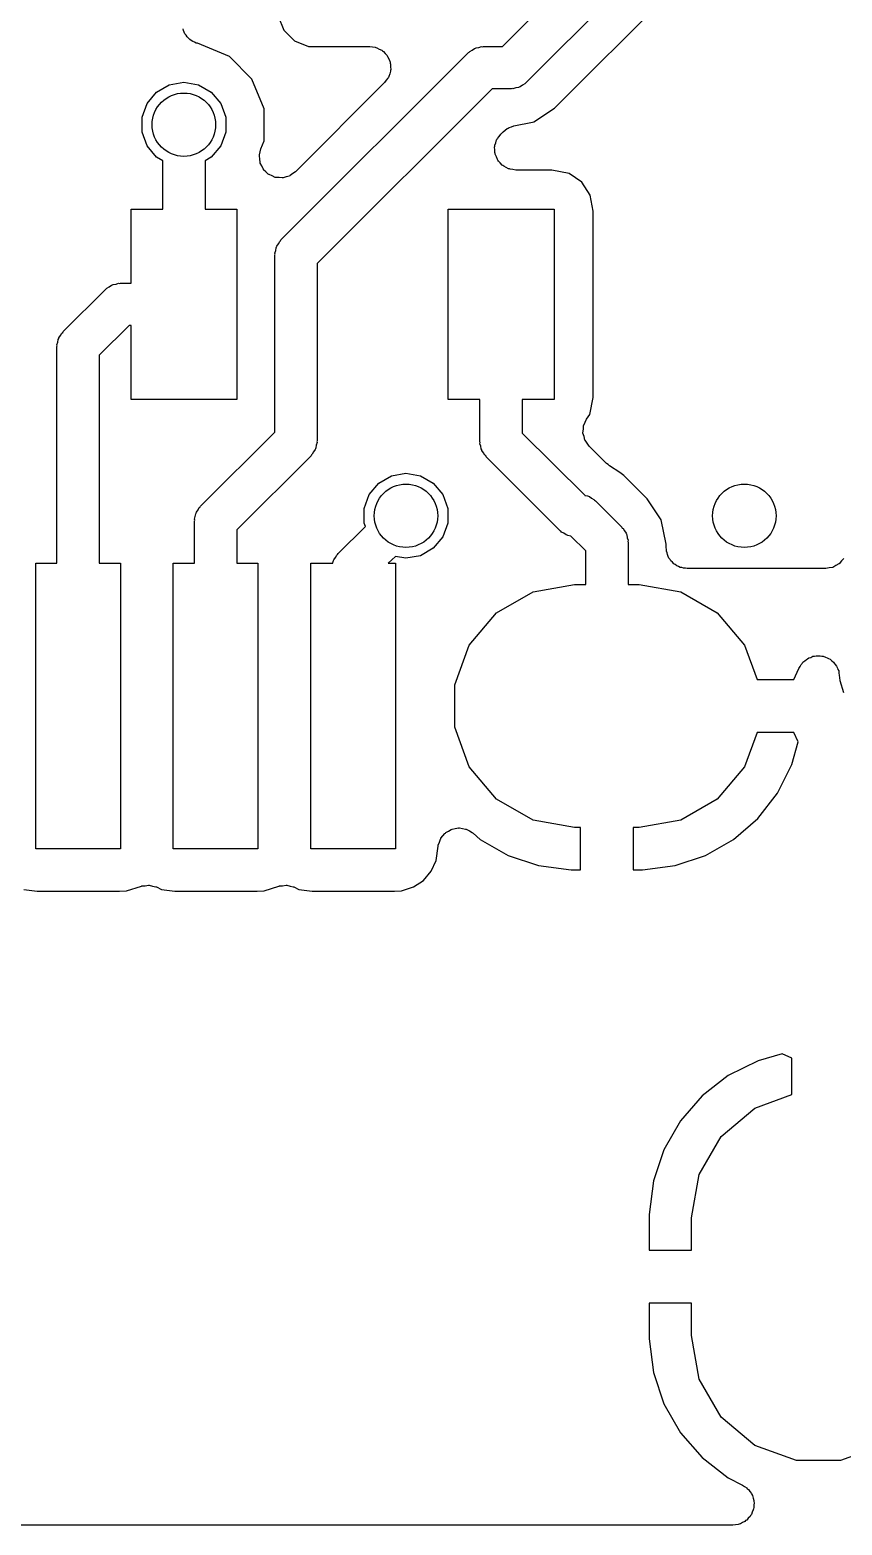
# Model space of a CAD drawing. Extents: x 125.1 to 143.2, y -145.5 to -100.1.
# Drawn here: x 133.92 to 137.76, y -145.32 to -138.25 of the extents above; entities that cross this region are included whole.
import ezdxf

# ---------------------------------------------------------------- set-up
doc = ezdxf.new("R2010")
doc.units = 0
doc.header["$MEASUREMENT"] = 0
doc.layers.add('BLACK', color=7, linetype='CONTINUOUS')

msp = doc.modelspace()

# ---------------------------------------------------------------- linework, layer by layer
at = {"layer": 'Black'}
for p, q in [((136.156, -138.33), (137.457, -137.029)), ((137.569, -137.2), (136.268, -138.501)), ((136.403, -138.621), (137.505, -137.519)), ((135.095, -138.186), (135.122, -138.252)), ((134.648, -138.254), (134.646, -138.246)), ((134.652, -138.262), (134.648, -138.254)), ((134.655, -138.27), (134.652, -138.262)), ((134.661, -138.277), (134.655, -138.27)), ((134.665, -138.284), (134.661, -138.277)), ((134.672, -138.29), (134.665, -138.284)), ((135.122, -138.252), (135.173, -138.303)), ((134.678, -138.297), (134.672, -138.29)), ((134.685, -138.301), (134.678, -138.297)), ((134.692, -138.307), (134.685, -138.301)), ((134.7, -138.31), (134.692, -138.307)), ((134.708, -138.314), (134.7, -138.31)), ((134.714, -138.315), (134.708, -138.314)), ((134.866, -138.378), (134.714, -138.315)), ((135.173, -138.303), (135.239, -138.33)), ((135.239, -138.33), (135.529, -138.33)), ((135.529, -138.33), (135.541, -138.332)), ((135.541, -138.332), (135.554, -138.333)), ((135.554, -138.333), (135.558, -138.335)), ((135.558, -138.335), (135.563, -138.336)), ((135.563, -138.336), (135.574, -138.343)), ((135.574, -138.343), (135.586, -138.348)), ((135.586, -138.348), (135.589, -138.351)), ((135.589, -138.351), (135.593, -138.353)), ((135.593, -138.353), (135.601, -138.363)), ((135.995, -138.359), (135.999, -138.357)), ((135.999, -138.357), (136.002, -138.353)), ((136.002, -138.353), (136.013, -138.347)), ((136.013, -138.347), (136.024, -138.339)), ((136.024, -138.339), (136.028, -138.338)), ((136.028, -138.338), (136.032, -138.336)), ((136.032, -138.336), (136.045, -138.334)), ((136.045, -138.334), (136.057, -138.33)), ((136.057, -138.33), (136.062, -138.331)), ((136.062, -138.331), (136.066, -138.33)), ((136.066, -138.33), (136.156, -138.33)), ((134.972, -138.485), (134.866, -138.378)), ((135.109, -139.245), (135.995, -138.359)), ((135.601, -138.363), (135.611, -138.373)), ((135.611, -138.373), (135.612, -138.377)), ((135.612, -138.377), (135.615, -138.38)), ((135.615, -138.38), (135.62, -138.392)), ((135.62, -138.392), (135.625, -138.404)), ((135.625, -138.404), (135.626, -138.409)), ((135.626, -138.409), (135.627, -138.413)), ((135.627, -138.413), (135.627, -138.426)), ((135.627, -138.426), (135.628, -138.439)), ((134.581, -138.511), (134.65, -138.499)), ((134.65, -138.499), (134.719, -138.511)), ((135.03, -138.625), (134.972, -138.485)), ((135.607, -138.49), (135.599, -138.501)), ((135.615, -138.48), (135.607, -138.49)), ((135.617, -138.476), (135.615, -138.48)), ((135.619, -138.472), (135.617, -138.476)), ((135.623, -138.46), (135.619, -138.472)), ((135.627, -138.447), (135.623, -138.46)), ((135.628, -138.439), (135.627, -138.443)), ((135.627, -138.443), (135.627, -138.447)), ((134.476, -138.6), (134.521, -138.546)), ((134.521, -138.546), (134.581, -138.511)), ((134.719, -138.511), (134.779, -138.546)), ((134.779, -138.546), (134.824, -138.6)), ((135.599, -138.501), (135.177, -138.923)), ((136.107, -138.53), (135.28, -139.357)), ((136.198, -138.53), (136.107, -138.53)), ((136.202, -138.529), (136.198, -138.53)), ((136.206, -138.53), (136.202, -138.529)), ((136.219, -138.526), (136.206, -138.53)), ((136.232, -138.524), (136.219, -138.526)), ((136.236, -138.522), (136.232, -138.524)), ((136.24, -138.521), (136.236, -138.522)), ((136.251, -138.513), (136.24, -138.521)), ((136.262, -138.507), (136.251, -138.513)), ((136.265, -138.503), (136.262, -138.507)), ((136.268, -138.501), (136.265, -138.503)), ((134.452, -138.665), (134.476, -138.6)), ((134.824, -138.6), (134.848, -138.665)), ((135.03, -138.776), (135.03, -138.625)), ((136.304, -138.687), (136.403, -138.621)), ((134.452, -138.735), (134.452, -138.665)), ((134.848, -138.665), (134.848, -138.735)), ((136.188, -138.713), (136.199, -138.71)), ((136.199, -138.71), (136.21, -138.706)), ((136.21, -138.706), (136.299, -138.688)), ((136.299, -138.688), (136.304, -138.687)), ((136.299, -138.688), (136.299, -138.688)), ((134.476, -138.8), (134.452, -138.735)), ((134.848, -138.735), (134.824, -138.8)), ((135.014, -138.814), (135.03, -138.776)), ((136.125, -138.785), (136.128, -138.772)), ((136.128, -138.772), (136.131, -138.769)), ((136.131, -138.769), (136.132, -138.765)), ((136.132, -138.765), (136.141, -138.755)), ((136.141, -138.755), (136.148, -138.744)), ((136.148, -138.744), (136.159, -138.733)), ((136.159, -138.733), (136.169, -138.726)), ((136.169, -138.726), (136.178, -138.718)), ((136.178, -138.718), (136.183, -138.716)), ((136.183, -138.716), (136.188, -138.713)), ((134.521, -138.854), (134.476, -138.8)), ((134.824, -138.8), (134.779, -138.854)), ((135.007, -138.843), (135.011, -138.829)), ((135.007, -138.845), (135.007, -138.843)), ((135.007, -138.848), (135.007, -138.845)), ((135.009, -138.863), (135.007, -138.848)), ((135.011, -138.829), (135.014, -138.814)), ((136.119, -138.806), (136.12, -138.802)), ((136.12, -138.819), (136.119, -138.806)), ((136.12, -138.797), (136.125, -138.785)), ((136.12, -138.802), (136.12, -138.797)), ((136.12, -138.832), (136.12, -138.819)), ((136.122, -138.836), (136.12, -138.832)), ((136.122, -138.84), (136.122, -138.836)), ((136.128, -138.852), (136.122, -138.84)), ((136.132, -138.865), (136.128, -138.852)), ((134.55, -138.871), (134.521, -138.854)), ((134.55, -139.1), (134.55, -138.871)), ((134.779, -138.854), (134.75, -138.871)), ((134.75, -138.871), (134.75, -139.1)), ((135.01, -138.878), (135.009, -138.863)), ((135.011, -138.88), (135.01, -138.878)), ((135.011, -138.882), (135.011, -138.88)), ((135.018, -138.895), (135.011, -138.882)), ((135.025, -138.909), (135.018, -138.895)), ((135.026, -138.911), (135.025, -138.909)), ((135.027, -138.913), (135.026, -138.911)), ((135.038, -138.923), (135.027, -138.913)), ((135.049, -138.934), (135.038, -138.923)), ((135.177, -138.923), (135.165, -138.931)), ((136.135, -138.868), (136.132, -138.865)), ((136.137, -138.872), (136.135, -138.868)), ((136.146, -138.881), (136.137, -138.872)), ((136.155, -138.891), (136.146, -138.881)), ((136.158, -138.893), (136.155, -138.891)), ((136.162, -138.896), (136.158, -138.893)), ((136.173, -138.902), (136.162, -138.896)), ((136.185, -138.908), (136.173, -138.902)), ((136.189, -138.909), (136.185, -138.908)), ((136.193, -138.911), (136.189, -138.909)), ((136.206, -138.912), (136.193, -138.911)), ((136.219, -138.915), (136.206, -138.912)), ((136.39, -138.915), (136.219, -138.915)), ((136.471, -138.931), (136.39, -138.915)), ((135.051, -138.935), (135.049, -138.934)), ((135.053, -138.936), (135.051, -138.935)), ((135.067, -138.942), (135.053, -138.936)), ((135.081, -138.949), (135.067, -138.942)), ((135.083, -138.949), (135.081, -138.949)), ((135.085, -138.95), (135.083, -138.949)), ((135.1, -138.95), (135.085, -138.95)), ((135.115, -138.952), (135.1, -138.95)), ((135.117, -138.951), (135.115, -138.952)), ((135.12, -138.951), (135.117, -138.951)), ((135.134, -138.947), (135.12, -138.951)), ((135.149, -138.943), (135.134, -138.947)), ((135.151, -138.941), (135.149, -138.943)), ((135.153, -138.941), (135.151, -138.941)), ((135.165, -138.931), (135.153, -138.941)), ((136.532, -138.972), (136.471, -138.931)), ((136.571, -139.034), (136.532, -138.972)), ((136.585, -139.109), (136.571, -139.034)), ((134.4, -139.45), (134.4, -139.1)), ((134.4, -139.1), (134.55, -139.1)), ((134.75, -139.1), (134.9, -139.1)), ((134.9, -139.1), (134.9, -140)), ((135.9, -140), (135.9, -139.1)), ((135.9, -139.1), (136.4, -139.1)), ((136.4, -139.1), (136.4, -140)), ((136.585, -139.99), (136.585, -139.109)), ((135.088, -139.278), (135.089, -139.274)), ((135.089, -139.274), (135.097, -139.263)), ((135.097, -139.263), (135.103, -139.252)), ((135.103, -139.252), (135.107, -139.249)), ((135.107, -139.249), (135.109, -139.245)), ((135.08, -139.307), (135.084, -139.295)), ((135.081, -139.312), (135.08, -139.307)), ((135.08, -139.316), (135.081, -139.312)), ((135.08, -140.154), (135.08, -139.316)), ((135.084, -139.295), (135.086, -139.282)), ((135.086, -139.282), (135.088, -139.278)), ((135.28, -139.357), (135.28, -140.195)), ((134.079, -139.679), (134.279, -139.479)), ((134.279, -139.479), (134.283, -139.477)), ((134.283, -139.477), (134.286, -139.473)), ((134.286, -139.473), (134.297, -139.467)), ((134.297, -139.467), (134.308, -139.459)), ((134.308, -139.459), (134.312, -139.458)), ((134.312, -139.458), (134.316, -139.456)), ((134.316, -139.456), (134.329, -139.454)), ((134.329, -139.454), (134.341, -139.45)), ((134.341, -139.45), (134.346, -139.451)), ((134.346, -139.451), (134.35, -139.45)), ((134.35, -139.45), (134.4, -139.45)), ((134.059, -139.708), (134.067, -139.697)), ((134.067, -139.697), (134.073, -139.686)), ((134.073, -139.686), (134.077, -139.683)), ((134.077, -139.683), (134.079, -139.679)), ((134.391, -139.65), (134.25, -139.791)), ((134.4, -139.65), (134.391, -139.65)), ((134.4, -140), (134.4, -139.65)), ((134.05, -139.741), (134.054, -139.729)), ((134.051, -139.746), (134.05, -139.741)), ((134.05, -139.75), (134.051, -139.746)), ((134.05, -140.775), (134.05, -139.75)), ((134.054, -139.729), (134.056, -139.716)), ((134.056, -139.716), (134.058, -139.712)), ((134.058, -139.712), (134.059, -139.708)), ((134.25, -139.791), (134.25, -140.775)), ((134.9, -140), (134.4, -140)), ((136.05, -140), (135.9, -140)), ((136.05, -140.2), (136.05, -140)), ((136.4, -140), (136.25, -140)), ((136.25, -140), (136.25, -140.159)), ((136.569, -140.071), (136.585, -139.99)), ((136.539, -140.141), (136.54, -140.125)), ((136.54, -140.124), (136.547, -140.108)), ((136.54, -140.125), (136.54, -140.124)), ((136.54, -140.124), (136.54, -140.124)), ((136.547, -140.108), (136.554, -140.093)), ((136.554, -140.093), (136.569, -140.071)), ((134.729, -140.504), (135.08, -140.154)), ((135.28, -140.195), (135.279, -140.199)), ((136.25, -140.159), (136.545, -140.453)), ((136.537, -140.158), (136.539, -140.141)), ((136.537, -140.159), (136.537, -140.158)), ((136.542, -140.175), (136.537, -140.159)), ((136.537, -140.159), (136.537, -140.159)), ((136.546, -140.192), (136.542, -140.175)), ((136.547, -140.192), (136.546, -140.192)), ((136.547, -140.193), (136.547, -140.192)), ((136.556, -140.206), (136.547, -140.193)), ((135.251, -140.266), (134.9, -140.616)), ((135.253, -140.262), (135.251, -140.266)), ((135.257, -140.259), (135.253, -140.262)), ((135.263, -140.248), (135.257, -140.259)), ((135.271, -140.237), (135.263, -140.248)), ((135.272, -140.233), (135.271, -140.237)), ((135.274, -140.229), (135.272, -140.233)), ((135.276, -140.216), (135.274, -140.229)), ((135.28, -140.204), (135.276, -140.216)), ((135.279, -140.199), (135.28, -140.204)), ((136.051, -140.204), (136.05, -140.2)), ((136.05, -140.209), (136.051, -140.204)), ((136.054, -140.221), (136.05, -140.209)), ((136.056, -140.234), (136.054, -140.221)), ((136.058, -140.238), (136.056, -140.234)), ((136.059, -140.242), (136.058, -140.238)), ((136.067, -140.253), (136.059, -140.242)), ((136.073, -140.264), (136.067, -140.253)), ((136.077, -140.267), (136.073, -140.264)), ((136.079, -140.271), (136.077, -140.267)), ((136.566, -140.22), (136.556, -140.206)), ((136.648, -140.302), (136.566, -140.22)), ((136.429, -140.621), (136.079, -140.271)), ((136.656, -140.307), (136.648, -140.302)), ((136.663, -140.314), (136.656, -140.307)), ((136.711, -140.346), (136.663, -140.314)), ((135.526, -140.45), (135.571, -140.396)), ((135.571, -140.396), (135.631, -140.361)), ((135.631, -140.361), (135.7, -140.349)), ((135.7, -140.349), (135.769, -140.361)), ((135.769, -140.361), (135.829, -140.396)), ((135.829, -140.396), (135.874, -140.45)), ((136.73, -140.359), (136.711, -140.346)), ((136.711, -140.346), (136.711, -140.346)), ((136.841, -140.47), (136.73, -140.359)), ((135.502, -140.515), (135.526, -140.45)), ((135.874, -140.45), (135.898, -140.515)), ((136.545, -140.453), (136.546, -140.454)), ((136.546, -140.454), (136.559, -140.456)), ((136.559, -140.456), (136.563, -140.458)), ((136.563, -140.458), (136.567, -140.459)), ((136.567, -140.459), (136.578, -140.467)), ((136.578, -140.467), (136.589, -140.473)), ((136.589, -140.473), (136.592, -140.477)), ((136.592, -140.477), (136.596, -140.479)), ((136.596, -140.479), (136.721, -140.604)), ((136.907, -140.569), (136.841, -140.47)), ((134.704, -140.554), (134.706, -140.541)), ((134.706, -140.541), (134.708, -140.537)), ((134.708, -140.537), (134.709, -140.533)), ((134.709, -140.533), (134.717, -140.522)), ((134.717, -140.522), (134.723, -140.511)), ((134.723, -140.511), (134.727, -140.508)), ((134.727, -140.508), (134.729, -140.504)), ((135.502, -140.585), (135.502, -140.515)), ((135.898, -140.515), (135.898, -140.585)), ((134.7, -140.566), (134.704, -140.554)), ((134.701, -140.571), (134.7, -140.566)), ((134.7, -140.575), (134.701, -140.571)), ((134.7, -140.775), (134.7, -140.575)), ((134.9, -140.616), (134.9, -140.775)), ((135.379, -140.729), (135.508, -140.601)), ((135.508, -140.601), (135.502, -140.585)), ((135.898, -140.585), (135.874, -140.65)), ((136.433, -140.623), (136.429, -140.621)), ((136.721, -140.604), (136.723, -140.608)), ((136.723, -140.608), (136.727, -140.611)), ((136.727, -140.611), (136.733, -140.622)), ((136.93, -140.685), (136.907, -140.569)), ((135.874, -140.65), (135.829, -140.704)), ((136.436, -140.627), (136.433, -140.623)), ((136.447, -140.633), (136.436, -140.627)), ((136.458, -140.641), (136.447, -140.633)), ((136.462, -140.642), (136.458, -140.641)), ((136.466, -140.644), (136.462, -140.642)), ((136.479, -140.646), (136.466, -140.644)), ((136.48, -140.647), (136.479, -140.646)), ((136.55, -140.716), (136.48, -140.647)), ((136.733, -140.622), (136.741, -140.633)), ((136.741, -140.633), (136.742, -140.637)), ((136.742, -140.637), (136.744, -140.641)), ((136.744, -140.641), (136.746, -140.654)), ((136.746, -140.654), (136.75, -140.666)), ((136.75, -140.666), (136.749, -140.671)), ((136.749, -140.671), (136.75, -140.675)), ((136.75, -140.675), (136.75, -140.875)), ((136.93, -140.7), (136.93, -140.685)), ((135.356, -140.766), (135.358, -140.762)), ((135.358, -140.762), (135.359, -140.758)), ((135.359, -140.758), (135.367, -140.747)), ((135.367, -140.747), (135.373, -140.736)), ((135.373, -140.736), (135.377, -140.733)), ((135.377, -140.733), (135.379, -140.729)), ((135.65, -140.742), (135.616, -140.775)), ((135.7, -140.751), (135.65, -140.742)), ((135.769, -140.739), (135.7, -140.751)), ((135.829, -140.704), (135.769, -140.739)), ((136.55, -140.875), (136.55, -140.716)), ((136.932, -140.709), (136.93, -140.7)), ((136.932, -140.717), (136.932, -140.709)), ((136.935, -140.726), (136.932, -140.717)), ((136.936, -140.734), (136.935, -140.726)), ((136.94, -140.742), (136.936, -140.734)), ((136.943, -140.75), (136.94, -140.742)), ((136.949, -140.757), (136.943, -140.75)), ((136.953, -140.764), (136.949, -140.757)), ((137.77, -140.752), (137.759, -140.764)), ((133.95, -142.125), (133.95, -140.775)), ((133.95, -140.775), (134.05, -140.775)), ((134.25, -140.775), (134.35, -140.775)), ((134.35, -140.775), (134.35, -142.125)), ((134.6, -142.125), (134.6, -140.775)), ((134.6, -140.775), (134.7, -140.775)), ((134.9, -140.775), (135, -140.775)), ((135, -140.775), (135, -142.125)), ((135.25, -142.125), (135.25, -140.775)), ((135.25, -140.775), (135.354, -140.775)), ((135.354, -140.775), (135.356, -140.766)), ((135.616, -140.775), (135.65, -140.775)), ((135.65, -140.775), (135.65, -142.125)), ((136.96, -140.77), (136.953, -140.764)), ((136.966, -140.777), (136.96, -140.77)), ((136.973, -140.781), (136.966, -140.777)), ((136.98, -140.787), (136.973, -140.781)), ((136.988, -140.79), (136.98, -140.787)), ((136.996, -140.794), (136.988, -140.79)), ((137.004, -140.795), (136.996, -140.794)), ((137.013, -140.798), (137.004, -140.795)), ((137.021, -140.798), (137.013, -140.798)), ((137.03, -140.8), (137.021, -140.798)), ((137.685, -140.8), (137.03, -140.8)), ((137.701, -140.797), (137.685, -140.8)), ((137.717, -140.795), (137.701, -140.797)), ((137.718, -140.794), (137.717, -140.795)), ((137.719, -140.794), (137.718, -140.794)), ((137.733, -140.786), (137.719, -140.794)), ((137.747, -140.778), (137.733, -140.786)), ((137.748, -140.777), (137.747, -140.778)), ((137.749, -140.777), (137.748, -140.777)), ((137.759, -140.764), (137.749, -140.777)), ((136.301, -140.91), (136.497, -140.875)), ((136.497, -140.875), (136.55, -140.875)), ((136.75, -140.875), (136.803, -140.875)), ((136.803, -140.875), (136.999, -140.91)), ((136.128, -141.01), (136.301, -140.91)), ((136.999, -140.91), (137.172, -141.01)), ((135.999, -141.162), (136.128, -141.01)), ((137.172, -141.01), (137.301, -141.162)), ((135.931, -141.35), (135.999, -141.162)), ((137.301, -141.162), (137.36, -141.325)), ((137.564, -141.263), (137.568, -141.254)), ((137.568, -141.254), (137.573, -141.249)), ((137.573, -141.249), (137.577, -141.243)), ((137.577, -141.243), (137.586, -141.237)), ((137.586, -141.237), (137.593, -141.23)), ((137.593, -141.23), (137.599, -141.227)), ((137.599, -141.227), (137.605, -141.222)), ((137.605, -141.222), (137.615, -141.22)), ((137.615, -141.22), (137.624, -141.215)), ((137.624, -141.215), (137.632, -141.215)), ((137.632, -141.215), (137.639, -141.213)), ((137.639, -141.213), (137.649, -141.213)), ((137.649, -141.213), (137.659, -141.213)), ((137.659, -141.213), (137.666, -141.215)), ((137.666, -141.215), (137.673, -141.215)), ((137.673, -141.215), (137.683, -141.219)), ((137.683, -141.219), (137.692, -141.222)), ((137.692, -141.222), (137.698, -141.226)), ((137.698, -141.226), (137.705, -141.229)), ((137.705, -141.229), (137.713, -141.236)), ((137.713, -141.236), (137.721, -141.242)), ((137.721, -141.242), (137.725, -141.248)), ((137.725, -141.248), (137.73, -141.253)), ((137.73, -141.253), (137.735, -141.262)), ((137.36, -141.325), (137.534, -141.325)), ((137.534, -141.325), (137.558, -141.272)), ((137.558, -141.272), (137.564, -141.263)), ((137.735, -141.262), (137.74, -141.271)), ((137.74, -141.271), (137.742, -141.278)), ((137.742, -141.278), (137.746, -141.284)), ((137.746, -141.284), (137.747, -141.294)), ((137.747, -141.294), (137.749, -141.304)), ((137.749, -141.304), (137.751, -141.329)), ((135.931, -141.55), (135.931, -141.35)), ((137.751, -141.329), (137.769, -141.386)), ((135.999, -141.737), (135.931, -141.55)), ((137.36, -141.575), (137.301, -141.737)), ((137.534, -141.575), (137.36, -141.575)), ((137.554, -141.619), (137.534, -141.575)), ((137.524, -141.726), (137.554, -141.619)), ((136.128, -141.89), (135.999, -141.737)), ((137.301, -141.737), (137.172, -141.89)), ((137.456, -141.862), (137.524, -141.726)), ((136.301, -141.99), (136.128, -141.89)), ((137.172, -141.89), (136.999, -141.99)), ((137.363, -141.982), (137.456, -141.862)), ((135.901, -142.042), (135.914, -142.034)), ((135.914, -142.034), (135.916, -142.034)), ((135.916, -142.034), (135.919, -142.033)), ((135.919, -142.033), (135.933, -142.03)), ((135.933, -142.03), (135.948, -142.027)), ((135.948, -142.027), (135.95, -142.028)), ((135.95, -142.028), (135.953, -142.027)), ((135.953, -142.027), (135.967, -142.03)), ((135.967, -142.03), (135.982, -142.032)), ((135.982, -142.032), (135.984, -142.033)), ((135.984, -142.033), (135.987, -142.034)), ((135.987, -142.034), (136, -142.041)), ((136.497, -142.025), (136.301, -141.99)), ((136.525, -142.025), (136.497, -142.025)), ((136.525, -142.225), (136.525, -142.025)), ((136.803, -142.025), (136.775, -142.025)), ((136.775, -142.025), (136.775, -142.225)), ((136.999, -141.99), (136.803, -142.025)), ((137.249, -142.082), (137.363, -141.982)), ((135.853, -142.108), (135.858, -142.094)), ((135.858, -142.094), (135.863, -142.08)), ((135.863, -142.08), (135.865, -142.078)), ((135.865, -142.076), (135.875, -142.064)), ((135.865, -142.078), (135.865, -142.076)), ((135.875, -142.064), (135.884, -142.053)), ((135.884, -142.053), (135.887, -142.051)), ((135.887, -142.051), (135.888, -142.049)), ((135.888, -142.049), (135.901, -142.042)), ((136, -142.041), (136.013, -142.048)), ((136.013, -142.048), (136.015, -142.05)), ((136.015, -142.05), (136.017, -142.052)), ((136.017, -142.052), (136.051, -142.082)), ((136.051, -142.082), (136.183, -142.157)), ((137.117, -142.157), (137.249, -142.082)), ((134.35, -142.125), (133.95, -142.125)), ((135, -142.125), (134.6, -142.125)), ((135.65, -142.125), (135.25, -142.125)), ((135.843, -142.181), (135.852, -142.113)), ((135.852, -142.113), (135.853, -142.111)), ((135.853, -142.111), (135.853, -142.108)), ((136.183, -142.157), (136.327, -142.205)), ((136.973, -142.205), (137.117, -142.157)), ((135.783, -142.275), (135.819, -142.232)), ((135.819, -142.232), (135.843, -142.181)), ((136.327, -142.205), (136.481, -142.225)), ((136.481, -142.225), (136.525, -142.225)), ((136.775, -142.225), (136.819, -142.225)), ((136.819, -142.225), (136.973, -142.205)), ((133.894, -142.318), (133.957, -142.326)), ((134.379, -142.324), (134.449, -142.302)), ((134.449, -142.302), (134.45, -142.302)), ((134.45, -142.302), (134.451, -142.301)), ((134.451, -142.301), (134.467, -142.3)), ((134.467, -142.3), (134.483, -142.298)), ((134.483, -142.298), (134.485, -142.298)), ((134.485, -142.298), (134.486, -142.298)), ((134.486, -142.298), (134.502, -142.302)), ((134.502, -142.302), (134.517, -142.305)), ((134.517, -142.305), (134.518, -142.306)), ((134.518, -142.306), (134.52, -142.306)), ((134.52, -142.306), (134.544, -142.318)), ((134.544, -142.318), (134.607, -142.326)), ((135.029, -142.324), (135.099, -142.302)), ((135.099, -142.302), (135.1, -142.302)), ((135.1, -142.302), (135.101, -142.301)), ((135.101, -142.301), (135.117, -142.3)), ((135.117, -142.3), (135.133, -142.298)), ((135.133, -142.298), (135.135, -142.298)), ((135.135, -142.298), (135.136, -142.298)), ((135.136, -142.298), (135.152, -142.302)), ((135.152, -142.302), (135.167, -142.305)), ((135.167, -142.305), (135.168, -142.306)), ((135.168, -142.306), (135.17, -142.306)), ((135.17, -142.306), (135.194, -142.318)), ((135.194, -142.318), (135.257, -142.326)), ((135.679, -142.324), (135.736, -142.306)), ((135.736, -142.306), (135.783, -142.275)), ((133.957, -142.326), (134.346, -142.326)), ((134.346, -142.326), (134.379, -142.324)), ((134.607, -142.326), (134.996, -142.326)), ((134.996, -142.326), (135.029, -142.324)), ((135.257, -142.326), (135.646, -142.326)), ((135.646, -142.326), (135.679, -142.324)), ((137.478, -143.096), (137.365, -143.128)), ((137.525, -143.116), (137.478, -143.096)), ((137.365, -143.128), (137.224, -143.198)), ((137.525, -143.288), (137.525, -143.116)), ((137.224, -143.198), (137.1, -143.294)), ((137.1, -143.294), (136.998, -143.412)), ((137.35, -143.352), (137.525, -143.288)), ((137.19, -143.486), (137.35, -143.352)), ((136.998, -143.412), (136.92, -143.549)), ((137.086, -143.666), (137.19, -143.486)), ((136.92, -143.549), (136.87, -143.697)), ((136.87, -143.697), (136.85, -143.856)), ((137.05, -143.872), (137.086, -143.666)), ((136.85, -143.856), (136.85, -144.025)), ((137.05, -144.025), (137.05, -143.872)), ((136.85, -144.025), (137.05, -144.025)), ((137.05, -144.275), (136.85, -144.275)), ((136.85, -144.275), (136.85, -144.444)), ((137.05, -144.428), (137.05, -144.275)), ((137.086, -144.634), (137.05, -144.428)), ((136.85, -144.444), (136.87, -144.603)), ((136.87, -144.603), (136.92, -144.751)), ((137.19, -144.814), (137.086, -144.634)), ((136.92, -144.751), (136.998, -144.888)), ((137.35, -144.948), (137.19, -144.814)), ((136.998, -144.888), (137.1, -145.006)), ((137.1, -145.006), (137.224, -145.102)), ((137.546, -145.019), (137.35, -144.948)), ((137.95, -144.948), (137.754, -145.019)), ((137.754, -145.019), (137.546, -145.019)), ((137.224, -145.102), (137.291, -145.136)), ((137.291, -145.136), (137.301, -145.143)), ((137.301, -145.143), (137.311, -145.148)), ((137.311, -145.148), (137.314, -145.153)), ((137.314, -145.153), (137.319, -145.156)), ((137.319, -145.156), (137.326, -145.166)), ((137.326, -145.166), (137.333, -145.175)), ((137.333, -145.175), (137.335, -145.18)), ((137.335, -145.18), (137.338, -145.185)), ((137.338, -145.185), (137.341, -145.197)), ((137.341, -145.197), (137.345, -145.208)), ((137.345, -145.208), (137.345, -145.213)), ((137.345, -145.213), (137.346, -145.219)), ((137.327, -145.285), (137.318, -145.293)), ((137.329, -145.279), (137.327, -145.285)), ((137.333, -145.275), (137.329, -145.279)), ((137.337, -145.264), (137.333, -145.275)), ((137.342, -145.253), (137.337, -145.264)), ((137.343, -145.248), (137.342, -145.253)), ((137.345, -145.242), (137.343, -145.248)), ((137.346, -145.219), (137.345, -145.231)), ((137.345, -145.231), (137.345, -145.242)), ((137.246, -145.325), (131.054, -145.325)), ((137.258, -145.323), (137.246, -145.325)), ((137.27, -145.322), (137.258, -145.323)), ((137.275, -145.32), (137.27, -145.322)), ((137.281, -145.319), (137.275, -145.32)), ((137.291, -145.313), (137.281, -145.319)), ((137.302, -145.308), (137.291, -145.313)), ((137.306, -145.304), (137.302, -145.308)), ((137.311, -145.302), (137.306, -145.304)), ((137.318, -145.293), (137.311, -145.302))]:
    msp.add_line(p, q, dxfattribs=at)
for centre in [(134.65, -138.7), (135.7, -140.55), (137.3, -140.55)]:
    msp.add_circle(centre, 0.15, dxfattribs=at)

doc.saveas('drawing.dxf')
